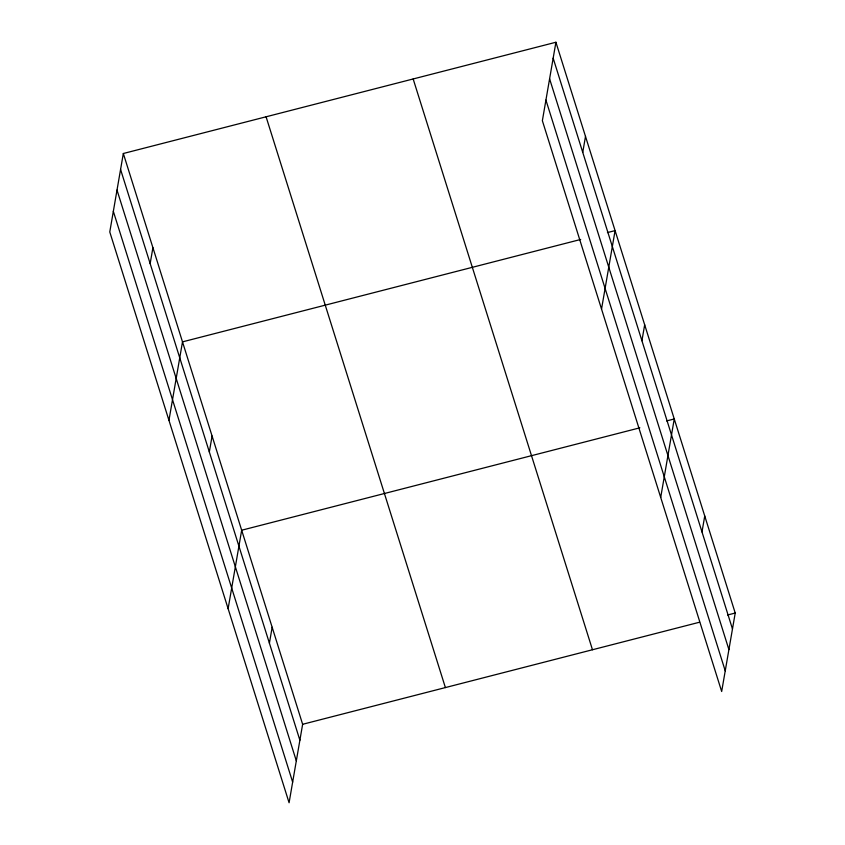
<?xml version="1.0" encoding="UTF-8"?>
<svg xmlns="http://www.w3.org/2000/svg" width="845" height="845" viewBox="0 0 845 845"><rect width="100%" height="100%" fill="white"/><g stroke="black" fill="none" stroke-linecap="round" stroke-linejoin="round"><path stroke-width="1.27" d="M123.328 153.505L109.776 231.963L289.085 802.75L302.637 724.292L123.328 153.505L555.915 42.25L735.224 613.037L721.672 691.495L542.363 120.708L555.915 42.25M150.156 263.629L152.913 247.68M168.947 420.324L182.499 341.866L580.673 239.462M209.328 451.98L212.084 436.041M228.118 608.685L241.67 530.227L639.845 427.813M269.407 643.193L272.153 627.254M582.744 152.375L585.5 136.425M601.534 309.069L615.086 230.611L607.439 232.576M641.925 340.725L644.672 324.786M660.705 497.43L674.257 418.962L666.61 420.937M701.994 531.938L704.741 515.999M302.637 724.292L699.544 622.216M727.577 615.002L735.224 613.037M553.158 58.189L732.478 628.976M549.599 78.828L728.908 649.604M545.923 100.08L725.242 670.867M413.163 78.965L592.472 649.752M266.08 116.79L445.389 687.577M120.571 169.444L299.89 740.231M117.011 190.083L296.32 760.859M113.336 211.334L292.655 782.121"/></g></svg>
